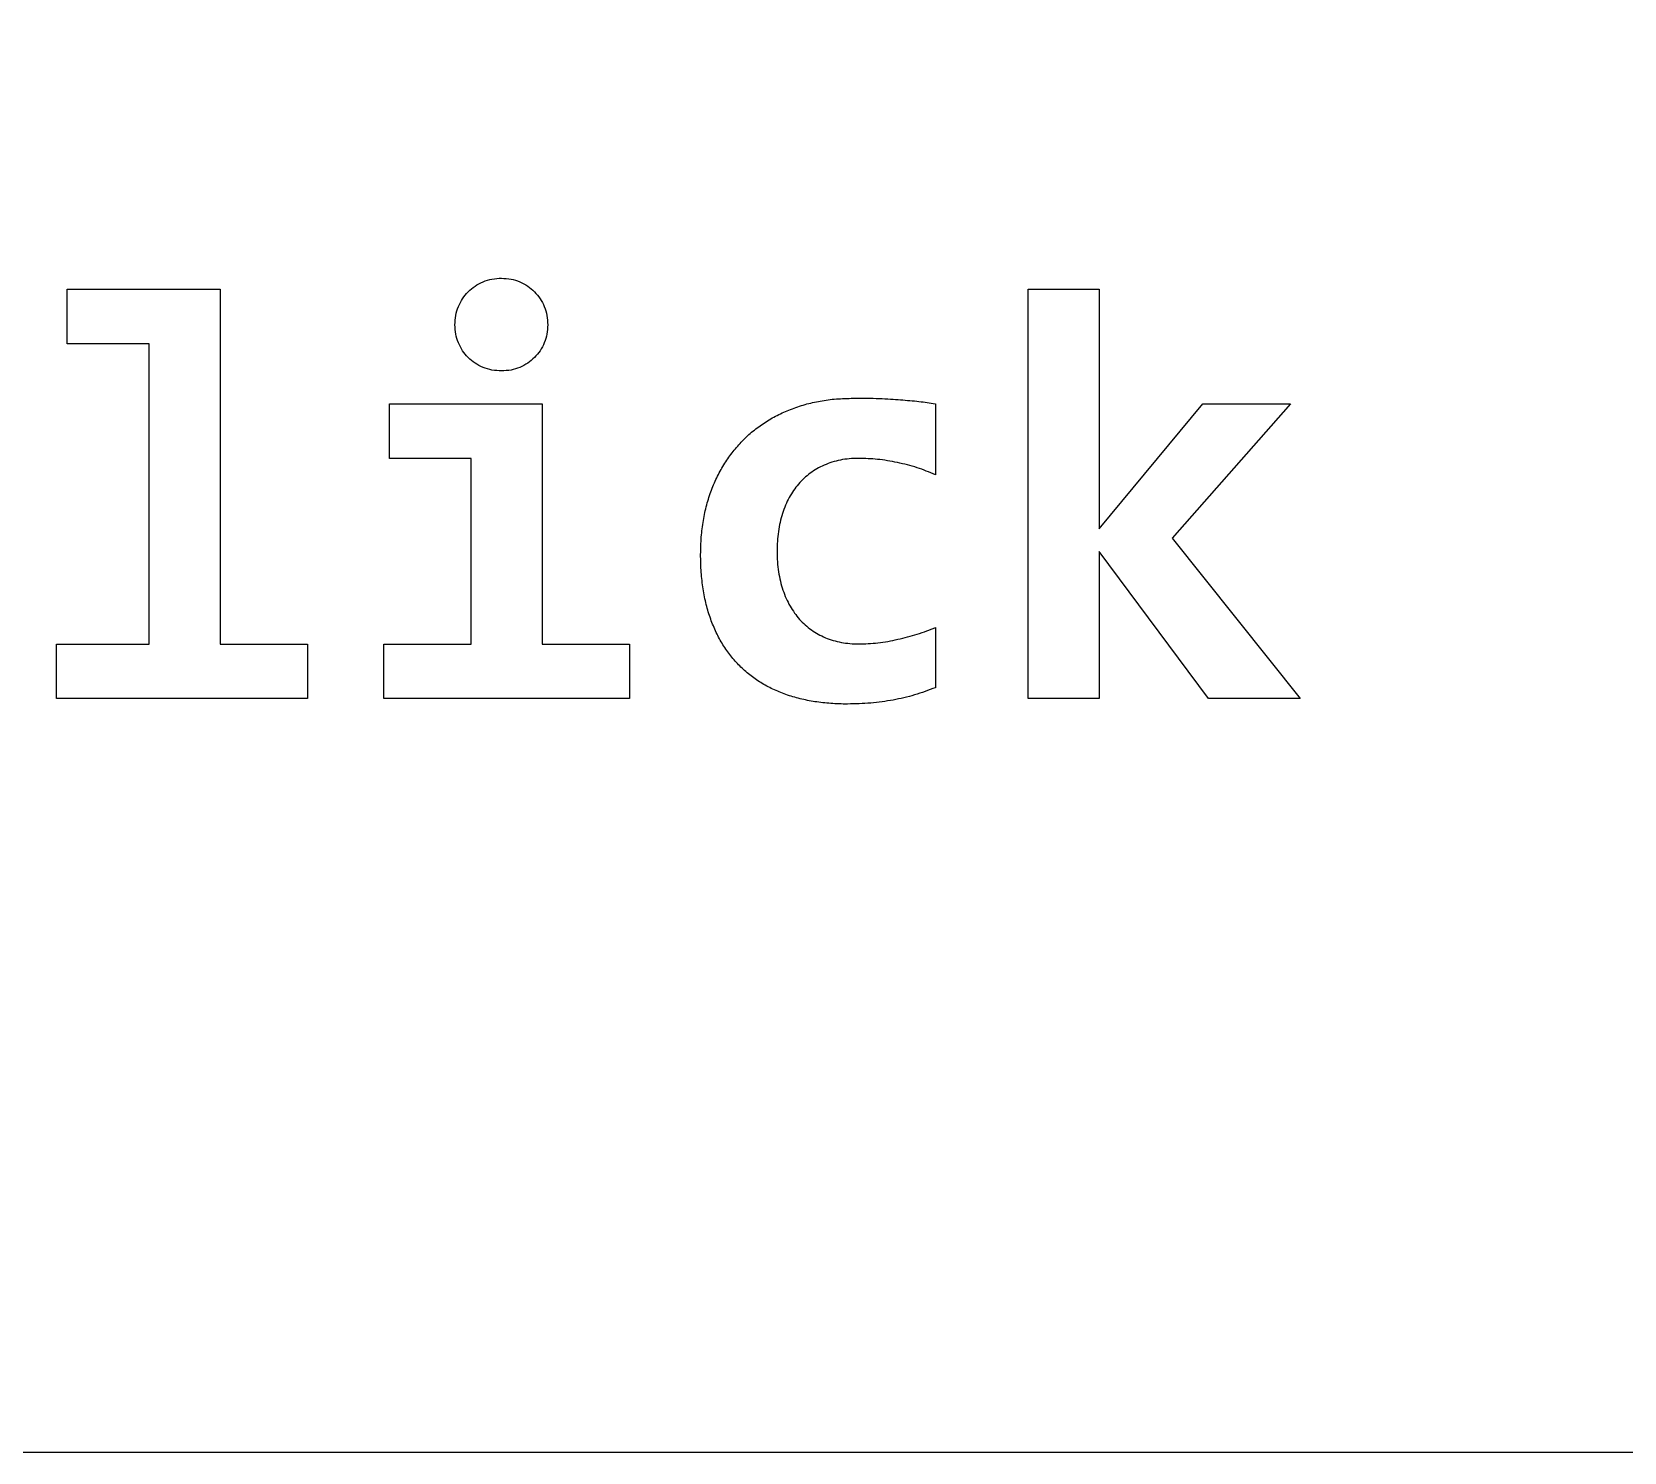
# Model space of a CAD drawing. Extents: x 0 to 260, y 0 to 99.
# Drawn here: x 176.39 to 189.81, y 0.12 to 12.09 of the extents above; entities that cross this region are included whole.
import ezdxf

# ---------------------------------------------------------------- set-up
doc = ezdxf.new("R2010")
doc.units = 0
doc.layers.get('0').update_dxf_attribs({"linetype": 'CONTINUOUS'})

msp = doc.modelspace()

# ---------------------------------------------------------------- linework, layer by layer
at = {"color": 7}
for points in [[(0.120758, 99.386226), (0.120758, 0.120751), (260.120757, 0.120751), (260.120757, 99.386226)], [(177.377643, 9.461706), (176.687424, 9.461706), (176.687424, 9.921843), (177.975829, 9.921843), (177.975829, 6.930914), (178.712061, 6.930914), (178.712061, 6.470751), (176.595394, 6.470751), (176.595394, 6.930914), (177.377643, 6.930914)], [(186.304454, 6.470751), (185.384162, 7.711699), (185.384162, 6.470751), (184.785976, 6.470751), (184.785976, 9.921843), (185.384162, 9.921843), (185.384162, 7.902252), (186.258438, 8.955532), (186.998266, 8.955532), (185.998887, 7.823142), (187.078792, 6.470751)], [(180.729501, 9.543013)], [(179.356266, 6.470751), (179.356266, 6.930914), (180.092496, 6.930914), (180.092496, 8.495395), (179.40228, 8.495395), (179.40228, 8.955532), (180.690684, 8.955532), (180.690684, 6.930914), (181.426916, 6.930914), (181.426916, 6.470751)]]:
    msp.add_lwpolyline(points, close=True, dxfattribs=at)
for points in [[(184.003749, 8.955558), (184.003728, 8.357362)], [(184.003736, 7.069026), (184.003736, 6.562905)]]:
    msp.add_lwpolyline(points, dxfattribs=at)
for points in [[(180.065894, 9.898851), (180.083595, 9.916843), (180.103177, 9.933009), (180.124132, 9.947032)], [(180.124132, 9.947032), (180.145193, 9.961055), (180.167611, 9.973225), (180.190997, 9.982988)], [(180.190997, 9.982988), (180.215312, 9.993307), (180.240649, 10.001245), (180.266488, 10.006007)], [(180.266488, 10.006007), (180.292981, 10.01077), (180.319997, 10.012357), (180.347014, 10.013945)], [(180.347014, 10.013945), (180.374065, 10.011299), (180.401116, 10.011034), (180.427543, 10.006007)], [(180.427543, 10.006007), (180.452652, 10.001245), (180.477186, 9.993043), (180.500877, 9.982988)], [(180.500877, 9.982988), (180.524266, 9.972934), (180.546849, 9.961293), (180.567743, 9.947032)], [(180.567743, 9.947032), (180.588248, 9.933009), (180.607129, 9.916657), (180.624541, 9.898851)], [(179.983932, 9.773756), (179.993668, 9.797039), (180.005389, 9.819502), (180.019161, 9.840616)], [(180.019161, 9.840616), (180.032787, 9.861518), (180.048413, 9.881097), (180.065894, 9.898851)], [(180.624541, 9.898851), (180.642109, 9.880859), (180.658177, 9.861518), (180.671994, 9.840616)], [(180.671994, 9.840616), (180.685885, 9.819714), (180.697526, 9.797119), (180.707223, 9.773756)], [(179.954457, 9.62133), (179.95578, 9.647894), (179.956838, 9.674431), (179.961654, 9.700413)], [(179.961654, 9.700413), (179.966231, 9.725549), (179.974063, 9.750102), (179.983932, 9.773756)], [(180.707223, 9.773756), (180.717066, 9.749943), (180.724924, 9.725522), (180.729501, 9.700413)], [(180.729501, 9.700413), (180.734237, 9.674484), (180.735481, 9.647894), (180.736698, 9.621356)], [(179.961654, 9.542933), (179.956944, 9.568598), (179.955701, 9.595003), (179.954457, 9.62133)], [(179.983932, 9.469617), (179.974063, 9.493165), (179.966231, 9.517851), (179.961654, 9.542933)], [(180.729504, 9.542933), (180.724926, 9.517798), (180.717042, 9.493298), (180.707226, 9.469617)], [(180.736698, 9.621356), (180.735375, 9.595162), (180.734316, 9.568783), (180.729501, 9.543013)], [(180.019161, 9.402731), (180.00535, 9.423897), (179.993655, 9.446281), (179.983932, 9.469617)], [(180.065894, 9.345237), (180.0483, 9.362699), (180.032708, 9.38204), (180.019161, 9.402731)], [(180.671997, 9.402731), (180.658238, 9.382093), (180.642228, 9.362752), (180.624544, 9.345237)], [(180.707226, 9.469617), (180.697542, 9.446334), (180.685927, 9.423739), (180.671997, 9.402731)], [(180.124132, 9.298485), (180.103388, 9.312243), (180.083621, 9.327721), (180.065894, 9.345237)], [(180.190997, 9.261814), (180.167555, 9.271868), (180.145328, 9.284303), (180.124132, 9.298485)], [(180.266488, 9.239589), (180.240638, 9.244087), (180.215183, 9.251495), (180.190997, 9.261814)], [(180.50088, 9.261814), (180.477306, 9.251759), (180.452654, 9.244087), (180.427545, 9.239589)], [(180.567745, 9.298485), (180.546711, 9.284197), (180.52433, 9.271815), (180.50088, 9.261814)], [(180.624544, 9.345237), (180.607107, 9.328039), (180.588042, 9.312296), (180.567745, 9.298485)], [(180.347017, 9.231651), (180.320037, 9.234297), (180.293058, 9.234826), (180.266488, 9.239589)], [(180.427545, 9.239589), (180.401039, 9.234826), (180.374028, 9.233239), (180.347017, 9.231651)], [(183.033834, 8.978577), (183.078583, 8.986515), (183.123718, 8.992336), (183.169002, 8.995775)], [(183.169002, 8.995775), (183.216349, 8.999479), (183.263855, 9.000538), (183.311369, 9.001596)], [(183.311369, 9.001596), (183.349482, 9.001464), (183.387587, 9.001596), (183.425693, 9.001596)], [(183.425693, 9.001596), (183.460689, 9.001596), (183.495683, 9.001596), (183.530663, 8.99895)], [(183.530663, 8.99895), (183.562315, 8.99895), (183.593954, 8.996304), (183.625569, 8.994717)], [(183.625569, 8.994717), (183.654105, 8.992071), (183.682619, 8.991013), (183.711128, 8.988896)], [(182.669315, 8.857054), (182.706462, 8.876104), (182.744724, 8.892932), (182.783631, 8.908119)], [(182.783631, 8.908119), (182.82348, 8.923729), (182.864006, 8.937435), (182.905138, 8.949103)], [(182.905138, 8.949103), (182.947487, 8.961009), (182.990477, 8.970798), (183.033834, 8.978577)], [(183.711128, 8.988896), (183.762735, 8.984927), (183.814315, 8.980429), (183.865705, 8.974608)], [(183.865705, 8.974608), (183.911819, 8.969317), (183.957785, 8.962438), (184.003749, 8.955558)], [(182.378128, 8.643535), (182.406028, 8.672269), (182.435548, 8.699442), (182.466562, 8.724762)], [(182.466562, 8.724762), (182.497799, 8.750162), (182.530549, 8.773922), (182.564344, 8.795962)], [(182.564344, 8.795962), (182.598282, 8.818187), (182.633273, 8.838613), (182.669315, 8.857054)], [(182.299041, 8.552942), (182.323886, 8.584427), (182.35019, 8.614749), (182.378128, 8.643535)], [(182.22858, 8.453723), (182.250276, 8.488013), (182.273906, 8.52106), (182.299041, 8.552942)], [(183.13233, 8.462957), (183.109841, 8.455813), (183.087825, 8.447347), (183.066185, 8.437822)], [(183.203509, 8.480949), (183.179485, 8.476186), (183.155653, 8.470366), (183.13233, 8.462957)], [(183.277563, 8.491797), (183.252719, 8.489151), (183.228006, 8.485976), (183.203509, 8.480949)], [(183.35665, 8.495501), (183.330244, 8.495448), (183.303836, 8.495448), (183.277563, 8.491797)], [(183.515542, 8.48677), (183.462816, 8.492061), (183.409733, 8.493649), (183.35665, 8.495501)], [(183.683783, 8.459438), (183.628086, 8.47108), (183.57202, 8.481134), (183.515542, 8.48677)], [(183.849867, 8.416311), (183.795562, 8.434038), (183.739859, 8.447664), (183.683783, 8.459438)], [(182.11714, 8.228669), (182.132221, 8.268541), (182.149263, 8.307673), (182.168186, 8.345879)], [(182.168186, 8.345879), (182.186495, 8.382815), (182.20654, 8.418904), (182.22858, 8.453723)], [(182.896505, 8.327094), (182.879915, 8.311748), (182.864337, 8.29545), (182.849771, 8.278199)], [(182.94827, 8.369533), (182.930332, 8.356304), (182.912922, 8.342201), (182.896505, 8.327094)], [(183.004352, 8.406918), (182.984931, 8.395541), (182.966336, 8.382841), (182.94827, 8.369533)], [(183.066185, 8.437822), (183.045044, 8.428561), (183.024267, 8.418507), (183.004352, 8.406918)], [(184.003728, 8.357362), (183.952872, 8.378264), (183.902014, 8.399246), (183.849867, 8.416311)], [(182.076876, 8.103574), (182.0882, 8.145907), (182.101641, 8.187685), (182.11714, 8.228669)], [(182.80879, 8.224277), (182.79564, 8.205227), (182.783258, 8.185621), (182.772121, 8.165327)], [(182.849771, 8.278199), (182.835193, 8.261001), (182.82162, 8.242877), (182.80879, 8.224277)], [(182.048118, 7.971282), (182.055738, 8.015785), (182.065184, 8.05997), (182.076876, 8.103574)], [(182.741205, 8.100637), (182.731548, 8.077618), (182.722922, 8.054017), (182.715329, 8.030152)], [(182.772121, 8.165327), (182.760612, 8.144425), (182.750426, 8.122703), (182.741205, 8.100637)], [(182.030867, 7.832535), (182.03436, 7.878995), (182.04026, 7.925324), (182.048118, 7.971282)], [(182.695194, 7.956121), (182.68932, 7.930192), (182.684637, 7.904051), (182.680827, 7.877752)], [(182.715329, 8.030152), (182.70755, 8.00581), (182.700829, 7.981072), (182.695194, 7.956121)], [(182.025126, 7.685823), (182.026184, 7.734797), (182.027243, 7.783745), (182.030867, 7.832535)], [(182.672202, 7.796498), (182.670349, 7.768029), (182.66982, 7.739481), (182.669318, 7.711011)], [(182.680827, 7.877752), (182.676911, 7.850764), (182.673948, 7.823671), (182.672202, 7.796498)], [(182.030153, 7.53554), (182.026555, 7.585493), (182.02584, 7.635658), (182.025126, 7.685823)], [(182.669318, 7.711011), (182.669847, 7.68159), (182.670376, 7.652089), (182.672202, 7.622667)], [(182.046689, 7.395337), (182.03944, 7.441877), (182.03354, 7.488629), (182.030153, 7.53554)], [(182.672202, 7.622667), (182.674054, 7.594515), (182.677176, 7.566417), (182.681541, 7.538556)], [(182.681541, 7.538556), (182.685722, 7.511965), (182.691013, 7.485586), (182.697363, 7.459446)], [(182.072566, 7.263045), (182.061797, 7.306675), (182.053622, 7.350913), (182.046689, 7.395337)], [(182.697363, 7.459446), (182.703502, 7.43431), (182.710619, 7.409254), (182.718927, 7.384674)], [(182.718927, 7.384674), (182.726944, 7.361126), (182.736072, 7.337764), (182.746248, 7.31493)], [(182.109951, 7.140808), (182.095346, 7.180866), (182.082784, 7.221691), (182.072566, 7.263045)], [(182.746248, 7.31493), (182.755985, 7.293234), (182.7667, 7.271697), (182.778601, 7.250954)], [(182.778601, 7.250954), (182.790243, 7.230581), (182.803049, 7.211002), (182.816706, 7.192005)], [(182.157404, 7.027937), (182.139836, 7.06482), (182.12395, 7.10247), (182.109951, 7.140808)], [(182.816706, 7.192005), (182.829962, 7.173484), (182.844033, 7.15573), (182.859127, 7.138797)], [(182.859127, 7.138797), (182.874023, 7.122128), (182.889882, 7.106253), (182.906577, 7.091331)], [(182.213485, 6.924405), (182.192769, 6.957743), (182.174301, 6.992482), (182.157404, 7.027937)], [(182.906577, 7.091331), (182.923246, 7.076514), (182.940756, 7.062465), (182.959063, 7.049632)], [(182.959063, 7.049632), (182.977319, 7.036932), (182.996377, 7.025291), (183.015864, 7.014416)], [(183.015864, 7.014416), (183.035734, 7.003304), (183.056051, 6.992985), (183.076977, 6.984201)], [(183.076977, 6.984201), (183.098276, 6.975205), (183.120189, 6.967797), (183.142403, 6.961182)], [(183.686667, 6.970443), (183.714345, 6.976793), (183.74187, 6.983936), (183.769349, 6.991345)], [(183.769349, 6.991345), (183.796784, 6.998488), (183.824174, 7.006161), (183.851315, 7.014363)], [(183.851315, 7.014363), (183.877913, 7.022566), (183.904274, 7.031297), (183.930401, 7.040954)], [(183.930401, 7.040954), (183.954981, 7.04995), (183.97936, 7.059475), (184.003736, 7.069026)], [(182.279631, 6.830928), (182.255951, 6.860932), (182.233641, 6.891994), (182.213485, 6.924405)], [(183.142403, 6.961182), (183.165131, 6.954568), (183.188171, 6.949011), (183.211425, 6.944778)], [(183.211425, 6.944778), (183.235449, 6.94028), (183.259696, 6.936841), (183.28404, 6.934724)], [(183.28404, 6.934724), (183.309387, 6.932078), (183.334816, 6.931813), (183.360253, 6.93102)], [(183.360253, 6.93102), (183.386156, 6.93102), (183.412048, 6.933666), (183.437903, 6.93393)], [(183.437903, 6.93393), (183.465041, 6.936576), (183.492135, 6.937899), (183.519146, 6.941074)], [(183.519146, 6.941074), (183.547298, 6.944249), (183.575362, 6.948482), (183.603268, 6.953245)], [(183.603268, 6.953245), (183.631226, 6.958272), (183.659023, 6.964093), (183.686667, 6.970443)], [(182.354405, 6.746102), (182.327762, 6.772772), (182.303023, 6.801321), (182.279631, 6.830928)], [(182.439244, 6.671331), (182.409597, 6.694615), (182.381049, 6.719432), (182.354405, 6.746102)], [(182.531991, 6.6059), (182.499863, 6.625743), (182.468999, 6.647889), (182.439244, 6.671331)], [(182.634086, 6.550549), (182.599068, 6.567218), (182.564868, 6.585447), (182.531991, 6.6059)], [(182.744089, 6.505252), (182.706682, 6.518481), (182.669955, 6.533563), (182.634086, 6.550549)], [(182.86272, 6.47001), (182.822652, 6.479799), (182.783001, 6.491441), (182.744089, 6.505252)], [(182.988543, 6.444874), (182.946268, 6.451489), (182.904268, 6.459691), (182.86272, 6.47001)], [(183.122271, 6.429793), (183.077519, 6.432703), (183.032879, 6.437995), (182.988543, 6.444874)], [(183.647842, 6.458633), (183.585469, 6.447256), (183.522591, 6.438524), (183.459472, 6.433497)], [(183.829026, 6.501786), (183.769611, 6.483795), (183.708969, 6.469877), (183.647842, 6.458633)], [(184.003736, 6.562905), (183.945903, 6.541209), (183.88807, 6.519566), (183.829026, 6.501786)], [(183.263191, 6.424766), (183.216177, 6.424792), (183.169163, 6.427412), (183.122271, 6.429793)], [(183.459472, 6.433497), (183.394218, 6.428206), (183.328704, 6.426618), (183.263191, 6.424766)]]:
    msp.add_open_spline(points, degree=3, dxfattribs=at)

doc.saveas('drawing.dxf')
